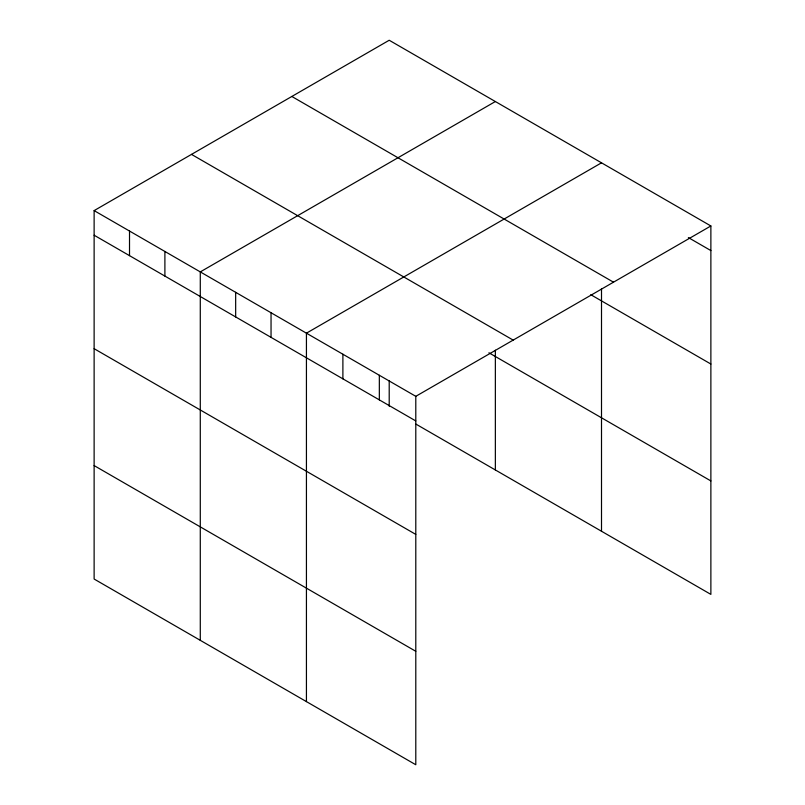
<?xml version="1.0" encoding="UTF-8"?>
<svg xmlns="http://www.w3.org/2000/svg" width="805" height="805" viewBox="0 0 805 805"><rect width="100%" height="100%" fill="white"/><g stroke="black" fill="none" stroke-linecap="round" stroke-linejoin="round"><path stroke-width="1.21" d="M94.125 210.608L415.793 396.322L415.793 764.75L94.125 579.037L94.125 210.608L389.207 40.25L710.875 225.964L710.875 594.392L416.014 424.155M495.357 101.531L200.284 271.899L200.284 640.327M601.506 162.821L306.433 333.179L306.433 701.608M415.793 396.322L710.875 225.964M688.356 237.576L710.875 250.576M291.833 96.469L613.501 282.183M590.779 294.7L710.875 364.031M191.499 154.389L513.167 340.102M488.917 352.791L710.875 480.927M94.125 235.221L415.793 420.935M94.125 348.686L415.793 534.399M94.125 465.582L415.793 651.295M601.506 288.693L601.506 531.25M495.357 350.215L495.357 469.959M389.207 380.614L389.207 406.233M379.336 375.271L379.336 399.884M342.89 354.23L342.89 378.843M271.044 312.753L271.044 337.365M235.664 292.326L235.664 316.939M164.894 251.462L164.894 276.075M129.514 231.035L129.514 255.648"/></g></svg>
